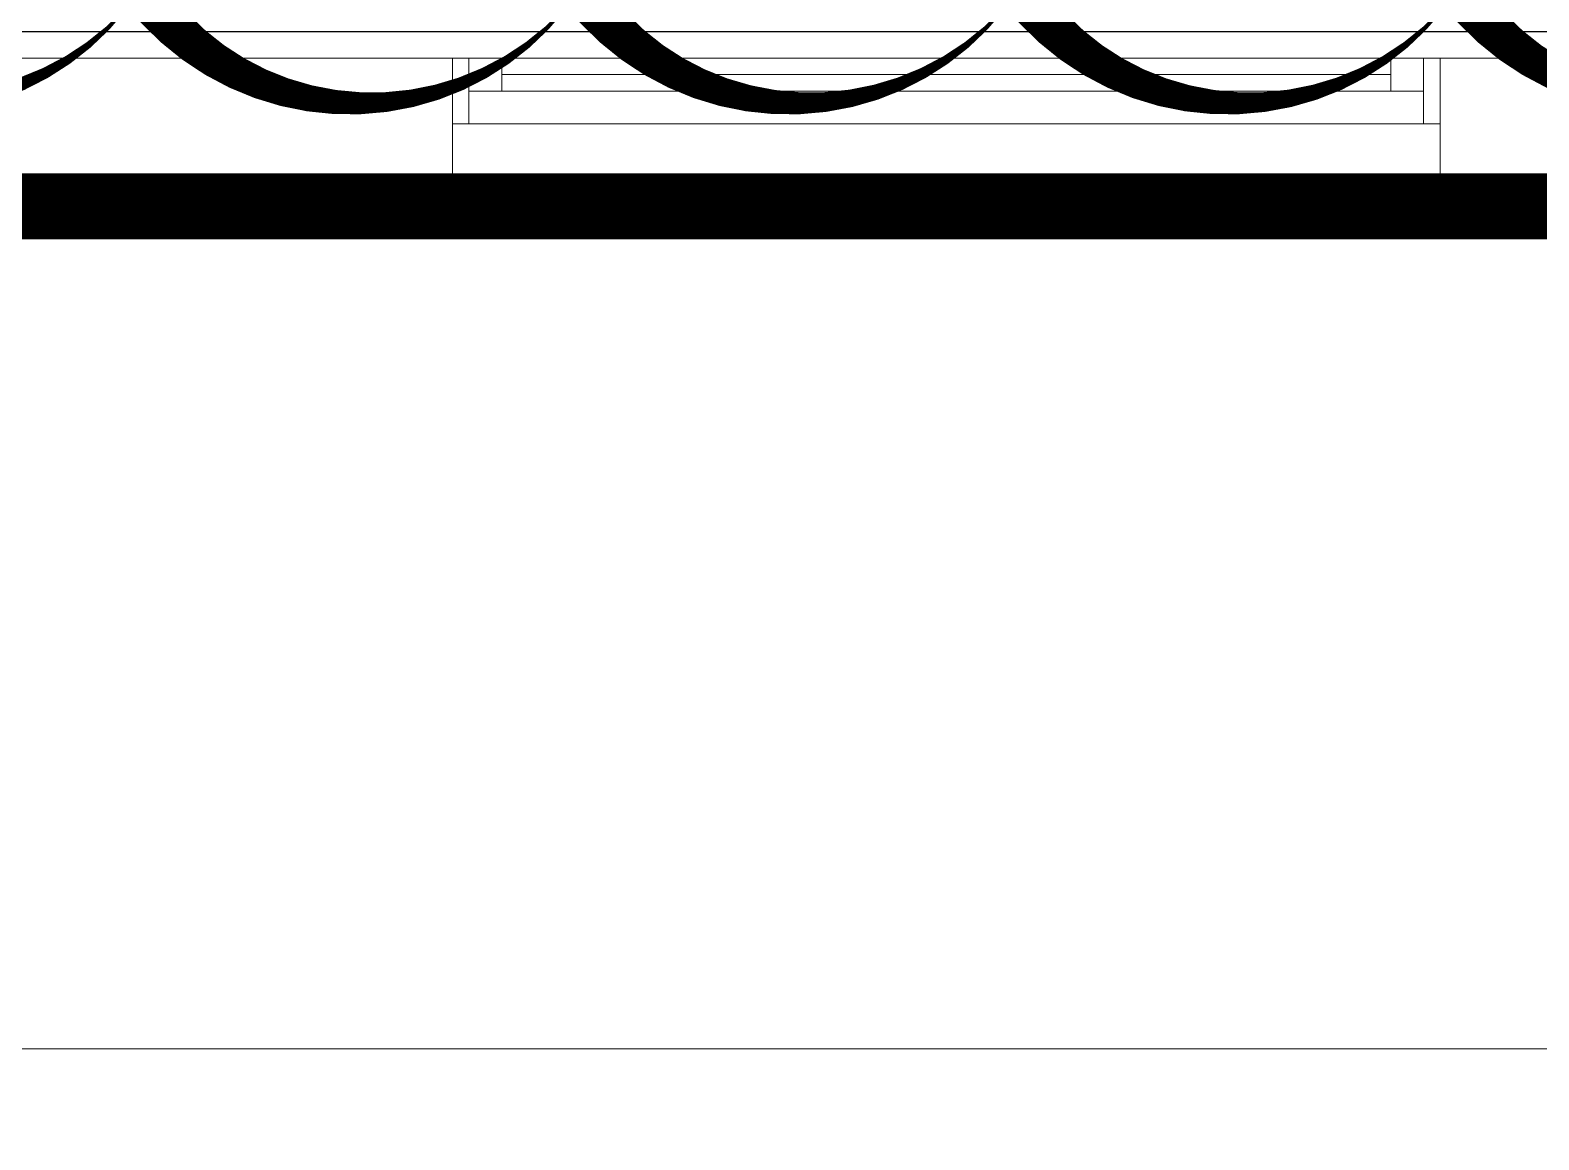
# Model space of a CAD drawing. Header units: metres. Extents: x 75097 to 220695, y -1557923 to -1361206.
# Drawn here: x 197522 to 199813, y -1471321 to -1469635 of the extents above; entities that cross this region are included whole.
import ezdxf

# ---------------------------------------------------------------- set-up
doc = ezdxf.new("R2010")
doc.units = ezdxf.units.M
doc.linetypes.add('DASHED2', pattern=[0.375, 0.25, -0.125])
doc.layers.get('0').update_dxf_attribs({"lineweight": 0})
for name, color, linetype, lineweight in [('A-100 - Copy$0$Aluminum', 8, 'Continuous', 0), ('A-100 - Copy$0$Proj', 8, 'Continuous', 0), ('A-100 - Copy$0$Walls', 8, 'Continuous', 0)]:
    doc.layers.add(name, color=color, linetype=linetype, lineweight=lineweight)
doc.layers.add('A-100 - Copy$0$axes', color=8, linetype='Continuous')
doc.layers.add('E-POWR', color=7, linetype='Continuous', lineweight=9, true_color=0x4e7e3e)
doc.layers.add('REV 01', color=7, linetype='Continuous', lineweight=0, true_color=0xe41b4d)

# ---------------------------------------------------------------- blocks, each defined once
blk = doc.blocks.new('A-100 - Copy')
at = {"layer": 'A-100 - Copy$0$Aluminum'}
for p, q in [((199663.3, -1469677.7, 0), (198163.3, -1469677.7, 0)), ((198188.3, -1469777.7, 0), (198188.3, -1469677.7, 0)), ((198238.3, -1469727.7, 0), (198238.3, -1469677.7, 0)), ((199588.3, -1469727.7, -4.7), (199588.3, -1469677.7, -4.7)), ((199638.3, -1469777.7, -4.7), (199638.3, -1469677.7, -4.7)), ((198238.3, -1469702.7, 0), (199588.3, -1469702.7, 0)), ((199638.3, -1469727.7, 0), (198188.3, -1469727.7, 0)), ((199663.3, -1469777.7, 0), (198163.3, -1469777.7, 0))]:
    blk.add_line(p, q, dxfattribs=at)
at = {"layer": 'A-100 - Copy$0$axes'}
blk.add_line((215795, -1469637.7, 2.4), (83877.8, -1469637.7, 2.4), dxfattribs=at)
at = {"layer": 'A-100 - Copy$0$Proj'}
blk.add_line((198163.3, -1469902.7, 0), (199663.3, -1469902.7, 0), dxfattribs=at)
blk.add_lwpolyline([(188053.3, -1469902.7), (188053.3, -1471182.7), (211678.3, -1471182.7), (211678.3, -1453692.7), (188053.3, -1453692.7), (188053.3, -1454972.7)], dxfattribs=at)
at = {"layer": 'A-100 - Copy$0$Walls'}
for p, q in [((196188.3, -1469677.7, 0), (198163.3, -1469677.7, 0)), ((198163.3, -1469677.7, 0), (198163.3, -1469902.7, 0)), ((199663.3, -1469677.7, 0), (199763.3, -1469677.7, 0)), ((199663.3, -1469677.7, 0), (199663.3, -1469902.7, 0)), ((196188.3, -1469902.7, 0), (198163.3, -1469902.7, 0)), ((199663.3, -1469902.7, 0), (201638.3, -1469902.7, 0))]:
    blk.add_line(p, q, dxfattribs=at)
at = {"layer": 'A-100 - Copy$0$Walls', "elevation": 0}
blk.add_lwpolyline([(199763.3, -1464852.7), (199763.3, -1469677.7)], dxfattribs=at)

msp = doc.modelspace()

# ---------------------------------------------------------------- linework, layer by layer
at = {"layer": 'E-POWR', "color": 240, "linetype": 'DASHED2', "ltscale": 500, "true_color": 0xf10e52, "const_width": 100, "elevation": 0}
msp.add_lwpolyline([(159393.3, -1448612.7), (159393.3, -1454972.7), (147820.4, -1454991.2), (147948, -1460991.2), (148420.5, -1460972.7), (148420.5, -1466760.4), (151756.7, -1466760.4), (151498.3, -1475532.7), (159048.3, -1475532.7), (159048.3, -1476893.7), (174041.3, -1476822.7), (174041.3, -1469902.7), (209947.3, -1469902.7), (209947.3, -1454972.7), (173995.3, -1454972.7), (173978.3, -1451323.8), (179573.3, -1451323.8), (179573.3, -1448020.8), (173978.3, -1448045.7)], dxfattribs=at)

# ---------------------------------------------------------------- next in the draw order: block references
msp.add_blockref('A-100 - Copy', (0, 0))

# ---------------------------------------------------------------- next in the draw order: linework, layer by layer
at = {"layer": 'REV 01', "color": 3}
msp.add_lwpolyline([(200357.4, -1469572.7, 0, 66.7, -0.520567), (199690.8, -1469572.7, 0, 66.7, -0.520567), (199024.1, -1469572.7, 0, 66.7, -0.520567), (198357.4, -1469572.7, 0, 66.7, -0.520567), (197690.7, -1469572.7, 0, 66.7, -0.520567), (197024, -1469572.7, 0, 66.7, -0.520567), (196357.4, -1469572.7, 0, 66.7, -0.520567), (195690.7, -1469572.7, 0, 66.7, -0.520567), (195024, -1469572.7, 0, 66.7, -0.520567), (194516.5, -1469411, 0, 66.7, -0.520567), (194506.2, -1468744.4, 0, 66.7, -0.520567), (194495.9, -1468077.8, 0, 66.7, -0.520567), (194485.6, -1467411.2, 0, 66.7, -0.520567), (194475.3, -1466744.6, 0, 66.7, -0.520567), (194465, -1466078, 0, 66.7, -0.520567), (194454.7, -1465411.4, 0, 66.7, -0.520567), (194444.4, -1464744.8, 0, 66.7, -0.520567), (194434.1, -1464078.2, 0, 66.7, -0.520567)], format="xyseb", dxfattribs=at)

doc.saveas('drawing.dxf')
